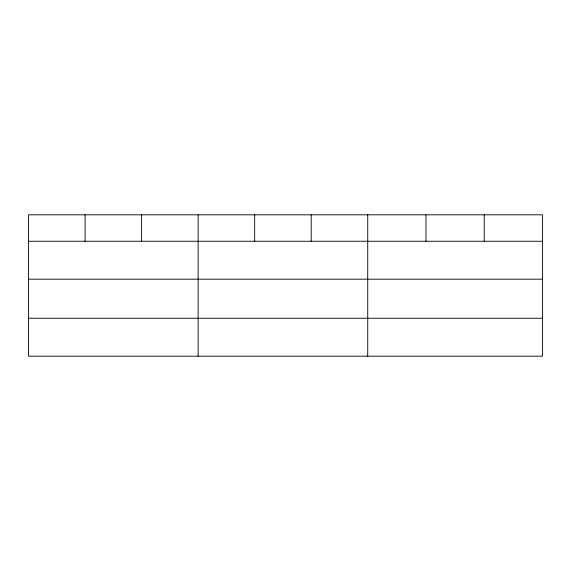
<?xml version="1.0" encoding="UTF-8"?>
<svg xmlns="http://www.w3.org/2000/svg" width="571" height="571" viewBox="0 0 571 571"><rect width="100%" height="100%" fill="white"/><g stroke="black" fill="none" stroke-linecap="round" stroke-linejoin="round"><path stroke-width="0.86" d="M542.45 279.183L542.45 214.817L28.55 214.817L28.55 356.183L542.45 356.183L542.45 279.183L28.55 279.183M28.55 241.255L542.45 241.255M28.55 318.254L542.45 318.254M484.208 214.817L484.208 241.255M425.966 214.817L425.966 241.255M367.724 214.817L367.724 356.183M311.195 214.817L311.195 241.255M254.666 214.817L254.666 241.255M198.137 214.817L198.137 356.183M141.608 214.817L141.608 241.255M85.079 214.817L85.079 241.255"/></g></svg>
